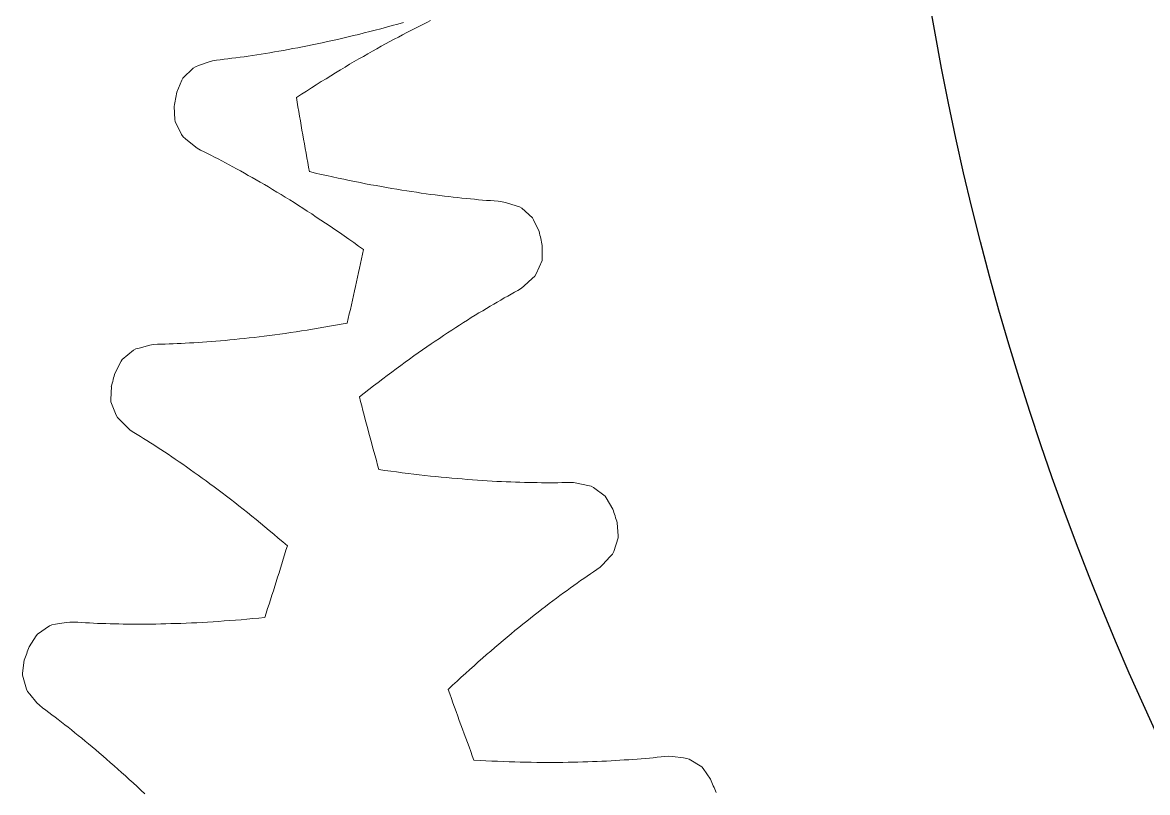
# Model space of a CAD drawing. Header units: millimetres. Extents: x 278858 to 279223, y 218711 to 219074.
# Drawn here: x 278961.88 to 278973.75, y 218856.46 to 218864.59 of the extents above; entities that cross this region are included whole.
import ezdxf

# ---------------------------------------------------------------- set-up
doc = ezdxf.new("R2010")
doc.units = ezdxf.units.MM
doc.header["$LTSCALE"] = 2
doc.layers.add('AM_9', color=251, linetype='Continuous', lineweight=15)

msp = doc.modelspace()

# ---------------------------------------------------------------- linework, layer by layer
msp.add_circle((279001.271, 218869.828), 30.237)
at = {"layer": 'AM_9'}
for p, q in [((278965.717, 218864.537), (278965.777, 218864.554)), ((278965.777, 218864.554), (278965.837, 218864.57)), ((278965.837, 218864.57), (278965.898, 218864.587)), ((278966.1, 218864.567), (278966.058, 218864.546)), ((278966.141, 218864.587), (278966.1, 218864.567)), ((278966.182, 218864.607), (278966.141, 218864.587)), ((278965.256, 218864.422), (278965.312, 218864.435)), ((278965.312, 218864.435), (278965.368, 218864.449)), ((278965.368, 218864.449), (278965.425, 218864.462)), ((278965.425, 218864.462), (278965.482, 218864.477)), ((278965.482, 218864.477), (278965.54, 218864.491)), ((278965.54, 218864.491), (278965.598, 218864.506)), ((278965.598, 218864.506), (278965.657, 218864.522)), ((278965.657, 218864.522), (278965.717, 218864.537)), ((278965.842, 218864.434), (278965.797, 218864.41)), ((278965.886, 218864.457), (278965.842, 218864.434)), ((278965.93, 218864.48), (278965.886, 218864.457)), ((278965.973, 218864.502), (278965.93, 218864.48)), ((278966.016, 218864.524), (278965.973, 218864.502)), ((278966.058, 218864.546), (278966.016, 218864.524)), ((278964.68, 218864.302), (278964.729, 218864.311)), ((278964.729, 218864.311), (278964.78, 218864.321)), ((278964.78, 218864.321), (278964.83, 218864.331)), ((278964.83, 218864.331), (278964.882, 218864.341)), ((278964.882, 218864.341), (278964.934, 218864.351)), ((278964.934, 218864.351), (278964.986, 218864.362)), ((278964.986, 218864.362), (278965.039, 218864.373)), ((278965.039, 218864.373), (278965.093, 218864.385)), ((278965.093, 218864.385), (278965.147, 218864.397)), ((278965.147, 218864.397), (278965.201, 218864.409)), ((278965.201, 218864.409), (278965.256, 218864.422)), ((278965.661, 218864.336), (278965.615, 218864.31)), ((278965.707, 218864.361), (278965.661, 218864.336)), ((278965.752, 218864.386), (278965.707, 218864.361)), ((278965.797, 218864.41), (278965.752, 218864.386)), ((278963.923, 218864.19), (278963.963, 218864.194)), ((278963.963, 218864.194), (278964.003, 218864.199)), ((278964.003, 218864.199), (278964.044, 218864.204)), ((278964.044, 218864.204), (278964.086, 218864.209)), ((278964.086, 218864.209), (278964.128, 218864.215)), ((278964.128, 218864.215), (278964.171, 218864.22)), ((278964.171, 218864.22), (278964.215, 218864.226)), ((278964.215, 218864.226), (278964.258, 218864.233)), ((278964.258, 218864.233), (278964.303, 218864.239)), ((278964.303, 218864.239), (278964.348, 218864.246)), ((278964.348, 218864.246), (278964.394, 218864.253)), ((278964.394, 218864.253), (278964.44, 218864.261)), ((278964.44, 218864.261), (278964.487, 218864.268)), ((278964.487, 218864.268), (278964.534, 218864.276)), ((278964.534, 218864.276), (278964.582, 218864.284)), ((278964.582, 218864.284), (278964.631, 218864.293)), ((278964.631, 218864.293), (278964.68, 218864.302)), ((278965.426, 218864.203), (278965.377, 218864.174)), ((278965.473, 218864.23), (278965.426, 218864.203)), ((278965.521, 218864.258), (278965.473, 218864.23)), ((278965.568, 218864.284), (278965.521, 218864.258)), ((278965.615, 218864.31), (278965.568, 218864.284)), ((278963.567, 218863.998), (278963.677, 218864.105)), ((278963.677, 218864.105), (278963.7, 218864.121)), ((278963.7, 218864.121), (278963.734, 218864.133)), ((278963.734, 218864.133), (278963.845, 218864.173)), ((278963.845, 218864.173), (278963.88, 218864.183)), ((278963.88, 218864.183), (278963.923, 218864.19)), ((278965.23, 218864.087), (278965.18, 218864.057)), ((278965.279, 218864.117), (278965.23, 218864.087)), ((278965.328, 218864.146), (278965.279, 218864.117)), ((278965.377, 218864.174), (278965.328, 218864.146)), ((278963.503, 218863.852), (278963.557, 218863.978)), ((278963.557, 218863.978), (278963.567, 218863.998)), ((278965.028, 218863.963), (278964.976, 218863.93)), ((278965.079, 218863.994), (278965.028, 218863.963)), ((278965.129, 218864.026), (278965.079, 218863.994)), ((278965.18, 218864.057), (278965.129, 218864.026)), ((278964.872, 218863.864), (278964.819, 218863.83)), ((278964.924, 218863.897), (278964.872, 218863.864)), ((278964.976, 218863.93), (278964.924, 218863.897)), ((278964.819, 218863.83), (278964.766, 218863.795)), ((278963.484, 218863.565), (278963.477, 218863.702)), ((278963.486, 218863.543), (278963.484, 218863.565)), ((278963.553, 218863.405), (278963.486, 218863.543)), ((278963.57, 218863.382), (278963.553, 218863.405)), ((278963.597, 218863.359), (278963.57, 218863.382)), ((278963.687, 218863.284), (278963.597, 218863.359)), ((278963.717, 218863.262), (278963.687, 218863.284)), ((278963.755, 218863.241), (278963.717, 218863.262)), ((278963.791, 218863.223), (278963.755, 218863.241)), ((278963.828, 218863.205), (278963.791, 218863.223)), ((278963.864, 218863.186), (278963.828, 218863.205)), ((278963.902, 218863.167), (278963.864, 218863.186)), ((278963.94, 218863.147), (278963.902, 218863.167)), ((278963.978, 218863.127), (278963.94, 218863.147)), ((278964.016, 218863.107), (278963.978, 218863.127)), ((278964.056, 218863.086), (278964.016, 218863.107)), ((278964.095, 218863.064), (278964.056, 218863.086)), ((278964.135, 218863.042), (278964.095, 218863.064)), ((278964.176, 218863.02), (278964.135, 218863.042)), ((278964.217, 218862.997), (278964.176, 218863.02)), ((278964.904, 218863.013), (278964.966, 218862.998)), ((278964.258, 218862.974), (278964.217, 218862.997)), ((278964.3, 218862.95), (278964.258, 218862.974)), ((278964.342, 218862.926), (278964.3, 218862.95)), ((278964.385, 218862.901), (278964.342, 218862.926)), ((278964.428, 218862.876), (278964.385, 218862.901)), ((278964.966, 218862.998), (278965.027, 218862.984)), ((278965.027, 218862.984), (278965.088, 218862.971)), ((278965.088, 218862.971), (278965.148, 218862.957)), ((278965.148, 218862.957), (278965.207, 218862.944)), ((278965.207, 218862.944), (278965.266, 218862.932)), ((278965.266, 218862.932), (278965.324, 218862.92)), ((278965.324, 218862.92), (278965.382, 218862.908)), ((278965.382, 218862.908), (278965.439, 218862.897)), ((278965.439, 218862.897), (278965.496, 218862.886)), ((278964.471, 218862.851), (278964.428, 218862.876)), ((278964.515, 218862.824), (278964.471, 218862.851)), ((278964.559, 218862.798), (278964.515, 218862.824)), ((278964.604, 218862.77), (278964.559, 218862.798)), ((278964.649, 218862.743), (278964.604, 218862.77)), ((278965.496, 218862.886), (278965.552, 218862.875)), ((278965.552, 218862.875), (278965.608, 218862.865)), ((278965.608, 218862.865), (278965.663, 218862.855)), ((278965.663, 218862.855), (278965.718, 218862.845)), ((278965.718, 218862.845), (278965.772, 218862.836)), ((278965.772, 218862.836), (278965.825, 218862.827)), ((278965.825, 218862.827), (278965.878, 218862.819)), ((278965.878, 218862.819), (278965.93, 218862.81)), ((278965.93, 218862.81), (278965.982, 218862.802)), ((278965.982, 218862.802), (278966.033, 218862.795)), ((278966.033, 218862.795), (278966.084, 218862.787)), ((278966.084, 218862.787), (278966.134, 218862.78)), ((278966.134, 218862.78), (278966.183, 218862.773)), ((278966.183, 218862.773), (278966.232, 218862.767)), ((278964.695, 218862.715), (278964.649, 218862.743)), ((278964.741, 218862.686), (278964.695, 218862.715)), ((278964.787, 218862.657), (278964.741, 218862.686)), ((278964.834, 218862.627), (278964.787, 218862.657)), ((278966.232, 218862.767), (278966.28, 218862.761)), ((278966.28, 218862.761), (278966.328, 218862.755)), ((278966.328, 218862.755), (278966.375, 218862.749)), ((278966.375, 218862.749), (278966.421, 218862.744)), ((278966.421, 218862.744), (278966.467, 218862.739)), ((278966.467, 218862.739), (278966.513, 218862.734)), ((278966.513, 218862.734), (278966.558, 218862.729)), ((278966.558, 218862.729), (278966.602, 218862.725)), ((278966.602, 218862.725), (278966.645, 218862.721)), ((278966.645, 218862.721), (278966.688, 218862.717)), ((278966.688, 218862.717), (278966.731, 218862.713)), ((278966.731, 218862.713), (278966.773, 218862.71)), ((278966.773, 218862.71), (278966.814, 218862.707)), ((278966.814, 218862.707), (278966.854, 218862.704)), ((278966.854, 218862.704), (278966.894, 218862.701)), ((278966.894, 218862.701), (278966.938, 218862.696)), ((278966.938, 218862.696), (278966.974, 218862.687)), ((278966.974, 218862.687), (278967.086, 218862.652)), ((278967.086, 218862.652), (278967.12, 218862.641)), ((278964.881, 218862.597), (278964.834, 218862.627)), ((278964.928, 218862.566), (278964.881, 218862.597)), ((278964.976, 218862.534), (278964.928, 218862.566)), ((278965.024, 218862.502), (278964.976, 218862.534)), ((278967.12, 218862.641), (278967.144, 218862.627)), ((278967.144, 218862.627), (278967.259, 218862.524)), ((278965.073, 218862.47), (278965.024, 218862.502)), ((278965.122, 218862.437), (278965.073, 218862.47)), ((278965.171, 218862.403), (278965.122, 218862.437)), ((278967.259, 218862.524), (278967.27, 218862.505)), ((278967.27, 218862.505), (278967.328, 218862.382)), ((278965.221, 218862.369), (278965.171, 218862.403)), ((278965.271, 218862.335), (278965.221, 218862.369)), ((278965.321, 218862.299), (278965.271, 218862.335)), ((278965.372, 218862.264), (278965.321, 218862.299)), ((278965.423, 218862.227), (278965.372, 218862.264)), ((278965.474, 218862.19), (278965.423, 218862.227)), ((278967.361, 218862.233), (278967.36, 218862.096)), ((278967.359, 218862.074), (278967.298, 218861.933)), ((278967.36, 218862.096), (278967.359, 218862.074)), ((278967.256, 218861.885), (278967.169, 218861.806)), ((278967.282, 218861.909), (278967.256, 218861.885)), ((278967.298, 218861.933), (278967.282, 218861.909)), ((278966.996, 218861.7), (278966.96, 218861.68)), ((278967.032, 218861.721), (278966.996, 218861.7)), ((278967.068, 218861.741), (278967.032, 218861.721)), ((278967.103, 218861.76), (278967.068, 218861.741)), ((278967.141, 218861.783), (278967.103, 218861.76)), ((278967.169, 218861.806), (278967.141, 218861.783)), ((278966.81, 218861.592), (278966.771, 218861.569)), ((278966.848, 218861.615), (278966.81, 218861.592)), ((278966.886, 218861.637), (278966.848, 218861.615)), ((278966.923, 218861.658), (278966.886, 218861.637)), ((278966.96, 218861.68), (278966.923, 218861.658)), ((278966.612, 218861.472), (278966.572, 218861.446)), ((278966.653, 218861.497), (278966.612, 218861.472)), ((278966.692, 218861.521), (278966.653, 218861.497)), ((278966.732, 218861.545), (278966.692, 218861.521)), ((278966.771, 218861.569), (278966.732, 218861.545)), ((278964.878, 218861.341), (278964.937, 218861.35)), ((278964.937, 218861.35), (278964.996, 218861.36)), ((278964.996, 218861.36), (278965.056, 218861.37)), ((278965.056, 218861.37), (278965.117, 218861.381)), ((278965.117, 218861.381), (278965.178, 218861.392)), ((278965.178, 218861.392), (278965.24, 218861.403)), ((278965.24, 218861.403), (278965.302, 218861.415)), ((278966.447, 218861.367), (278966.405, 218861.339)), ((278966.489, 218861.394), (278966.447, 218861.367)), ((278966.53, 218861.42), (278966.489, 218861.394)), ((278966.572, 218861.446), (278966.53, 218861.42)), ((278963.868, 218861.22), (278963.916, 218861.224)), ((278963.916, 218861.224), (278963.965, 218861.228)), ((278963.965, 218861.228), (278964.014, 218861.232)), ((278964.014, 218861.232), (278964.063, 218861.237)), ((278964.063, 218861.237), (278964.114, 218861.242)), ((278964.114, 218861.242), (278964.165, 218861.247)), ((278964.165, 218861.247), (278964.216, 218861.252)), ((278964.216, 218861.252), (278964.268, 218861.258)), ((278964.268, 218861.258), (278964.321, 218861.264)), ((278964.321, 218861.264), (278964.374, 218861.27)), ((278964.374, 218861.27), (278964.427, 218861.277)), ((278964.427, 218861.277), (278964.482, 218861.284)), ((278964.482, 218861.284), (278964.537, 218861.291)), ((278964.537, 218861.291), (278964.592, 218861.298)), ((278964.592, 218861.298), (278964.648, 218861.306)), ((278964.648, 218861.306), (278964.705, 218861.314)), ((278964.705, 218861.314), (278964.762, 218861.323)), ((278964.762, 218861.323), (278964.82, 218861.332)), ((278964.82, 218861.332), (278964.878, 218861.341)), ((278966.275, 218861.253), (278966.231, 218861.224)), ((278966.319, 218861.282), (278966.275, 218861.253)), ((278966.362, 218861.311), (278966.319, 218861.282)), ((278966.405, 218861.339), (278966.362, 218861.311)), ((278962.928, 218861.031), (278963.047, 218861.128)), ((278963.047, 218861.128), (278963.072, 218861.142)), ((278963.072, 218861.142), (278963.107, 218861.151)), ((278963.107, 218861.151), (278963.22, 218861.181)), ((278963.22, 218861.181), (278963.256, 218861.188)), ((278963.256, 218861.188), (278963.3, 218861.191)), ((278963.3, 218861.191), (278963.34, 218861.192)), ((278963.34, 218861.192), (278963.381, 218861.193)), ((278963.381, 218861.193), (278963.422, 218861.195)), ((278963.422, 218861.195), (278963.464, 218861.196)), ((278963.464, 218861.196), (278963.506, 218861.198)), ((278963.506, 218861.198), (278963.55, 218861.2)), ((278963.55, 218861.2), (278963.593, 218861.202)), ((278963.593, 218861.202), (278963.638, 218861.205)), ((278963.638, 218861.205), (278963.683, 218861.207)), ((278963.683, 218861.207), (278963.728, 218861.21)), ((278963.728, 218861.21), (278963.774, 218861.213)), ((278963.774, 218861.213), (278963.821, 218861.217)), ((278963.821, 218861.217), (278963.868, 218861.22)), ((278966.098, 218861.132), (278966.052, 218861.1)), ((278966.143, 218861.163), (278966.098, 218861.132)), ((278966.187, 218861.194), (278966.143, 218861.163)), ((278966.231, 218861.224), (278966.187, 218861.194)), ((278962.852, 218860.891), (278962.916, 218861.012)), ((278962.916, 218861.012), (278962.928, 218861.031)), ((278965.914, 218861.001), (278965.867, 218860.967)), ((278965.96, 218861.035), (278965.914, 218861.001)), ((278966.007, 218861.068), (278965.96, 218861.035)), ((278966.052, 218861.1), (278966.007, 218861.068)), ((278965.773, 218860.898), (278965.725, 218860.862)), ((278965.82, 218860.933), (278965.773, 218860.898)), ((278965.867, 218860.967), (278965.82, 218860.933)), ((278965.579, 218860.752), (278965.53, 218860.714)), ((278965.628, 218860.789), (278965.579, 218860.752)), ((278965.677, 218860.826), (278965.628, 218860.789)), ((278965.725, 218860.862), (278965.677, 218860.826)), ((278962.808, 218860.608), (278962.813, 218860.744)), ((278965.481, 218860.675), (278965.431, 218860.636)), ((278965.53, 218860.714), (278965.481, 218860.675)), ((278962.808, 218860.585), (278962.808, 218860.608)), ((278962.863, 218860.442), (278962.808, 218860.585)), ((278962.877, 218860.418), (278962.863, 218860.442)), ((278962.903, 218860.392), (278962.877, 218860.418)), ((278962.986, 218860.309), (278962.903, 218860.392)), ((278963.013, 218860.285), (278962.986, 218860.309)), ((278963.05, 218860.26), (278963.013, 218860.285)), ((278963.084, 218860.24), (278963.05, 218860.26)), ((278963.119, 218860.218), (278963.084, 218860.24)), ((278963.154, 218860.196), (278963.119, 218860.218)), ((278963.189, 218860.174), (278963.154, 218860.196)), ((278963.225, 218860.151), (278963.189, 218860.174)), ((278963.262, 218860.128), (278963.225, 218860.151)), ((278963.298, 218860.104), (278963.262, 218860.128)), ((278963.336, 218860.08), (278963.298, 218860.104)), ((278963.373, 218860.055), (278963.336, 218860.08)), ((278963.411, 218860.03), (278963.373, 218860.055)), ((278963.45, 218860.004), (278963.411, 218860.03)), ((278963.488, 218859.978), (278963.45, 218860.004)), ((278963.527, 218859.951), (278963.488, 218859.978)), ((278963.567, 218859.924), (278963.527, 218859.951)), ((278963.607, 218859.896), (278963.567, 218859.924)), ((278963.647, 218859.867), (278963.607, 218859.896)), ((278963.688, 218859.839), (278963.647, 218859.867)), ((278963.729, 218859.809), (278963.688, 218859.839)), ((278963.77, 218859.779), (278963.729, 218859.809)), ((278965.637, 218859.869), (278965.699, 218859.86)), ((278965.699, 218859.86), (278965.761, 218859.851)), ((278965.761, 218859.851), (278965.823, 218859.843)), ((278965.823, 218859.843), (278965.884, 218859.835)), ((278965.884, 218859.835), (278965.944, 218859.828)), ((278965.944, 218859.828), (278966.004, 218859.82)), ((278966.004, 218859.82), (278966.063, 218859.813)), ((278966.063, 218859.813), (278966.122, 218859.807)), ((278966.122, 218859.807), (278966.18, 218859.8)), ((278966.18, 218859.8), (278966.237, 218859.794)), ((278963.812, 218859.749), (278963.77, 218859.779)), ((278963.854, 218859.718), (278963.812, 218859.749)), ((278963.897, 218859.686), (278963.854, 218859.718)), ((278963.94, 218859.654), (278963.897, 218859.686)), ((278966.237, 218859.794), (278966.294, 218859.789)), ((278966.294, 218859.789), (278966.351, 218859.783)), ((278966.351, 218859.783), (278966.406, 218859.778)), ((278966.406, 218859.778), (278966.462, 218859.773)), ((278966.462, 218859.773), (278966.516, 218859.769)), ((278966.516, 218859.769), (278966.57, 218859.764)), ((278966.57, 218859.764), (278966.624, 218859.76)), ((278966.624, 218859.76), (278966.676, 218859.757)), ((278966.676, 218859.757), (278966.729, 218859.753)), ((278966.729, 218859.753), (278966.78, 218859.75)), ((278966.78, 218859.75), (278966.831, 218859.747)), ((278966.831, 218859.747), (278966.882, 218859.744)), ((278966.882, 218859.744), (278966.931, 218859.742)), ((278966.931, 218859.742), (278966.981, 218859.74)), ((278966.981, 218859.74), (278967.029, 218859.738)), ((278967.029, 218859.738), (278967.077, 218859.736)), ((278967.077, 218859.736), (278967.125, 218859.735)), ((278967.125, 218859.735), (278967.172, 218859.733)), ((278967.172, 218859.733), (278967.218, 218859.732)), ((278967.218, 218859.732), (278967.263, 218859.731)), ((278967.263, 218859.731), (278967.308, 218859.731)), ((278967.308, 218859.731), (278967.353, 218859.73)), ((278967.353, 218859.73), (278967.397, 218859.73)), ((278967.397, 218859.73), (278967.44, 218859.73)), ((278967.44, 218859.73), (278967.482, 218859.73)), ((278967.482, 218859.73), (278967.524, 218859.73)), ((278967.524, 218859.73), (278967.566, 218859.731)), ((278967.566, 218859.731), (278967.606, 218859.731)), ((278967.606, 218859.731), (278967.647, 218859.732)), ((278967.647, 218859.732), (278967.69, 218859.731)), ((278967.69, 218859.731), (278967.726, 218859.725)), ((278967.726, 218859.725), (278967.841, 218859.7)), ((278967.841, 218859.7), (278967.877, 218859.692)), ((278967.877, 218859.692), (278967.901, 218859.68)), ((278963.983, 218859.622), (278963.94, 218859.654)), ((278964.027, 218859.588), (278963.983, 218859.622)), ((278964.071, 218859.555), (278964.027, 218859.588)), ((278967.901, 218859.68), (278968.025, 218859.588)), ((278968.025, 218859.588), (278968.037, 218859.57)), ((278968.037, 218859.57), (278968.107, 218859.452)), ((278964.115, 218859.52), (278964.071, 218859.555)), ((278964.159, 218859.486), (278964.115, 218859.52)), ((278964.204, 218859.45), (278964.159, 218859.486)), ((278964.25, 218859.414), (278964.204, 218859.45)), ((278964.295, 218859.378), (278964.25, 218859.414)), ((278964.341, 218859.341), (278964.295, 218859.378)), ((278964.387, 218859.303), (278964.341, 218859.341)), ((278964.434, 218859.265), (278964.387, 218859.303)), ((278964.48, 218859.226), (278964.434, 218859.265)), ((278964.528, 218859.186), (278964.48, 218859.226)), ((278968.152, 218859.306), (278968.163, 218859.17)), ((278964.575, 218859.146), (278964.528, 218859.186)), ((278964.623, 218859.105), (278964.575, 218859.146)), ((278964.671, 218859.064), (278964.623, 218859.105)), ((278968.163, 218859.148), (278968.115, 218859.002)), ((278968.163, 218859.17), (278968.163, 218859.148)), ((278968.102, 218858.977), (278968.078, 218858.95)), ((278968.115, 218859.002), (278968.102, 218858.977)), ((278967.998, 218858.864), (278967.972, 218858.839)), ((278968.078, 218858.95), (278967.998, 218858.864)), ((278967.835, 218858.744), (278967.801, 218858.72)), ((278967.869, 218858.767), (278967.835, 218858.744)), ((278967.903, 218858.79), (278967.869, 218858.767)), ((278967.936, 218858.813), (278967.903, 218858.79)), ((278967.972, 218858.839), (278967.936, 218858.813)), ((278967.659, 218858.62), (278967.622, 218858.593)), ((278967.695, 218858.646), (278967.659, 218858.62)), ((278967.73, 218858.671), (278967.695, 218858.646)), ((278967.766, 218858.696), (278967.73, 218858.671)), ((278967.801, 218858.72), (278967.766, 218858.696)), ((278967.51, 218858.511), (278967.472, 218858.483)), ((278967.548, 218858.539), (278967.51, 218858.511)), ((278967.585, 218858.567), (278967.548, 218858.539)), ((278967.622, 218858.593), (278967.585, 218858.567)), ((278967.356, 218858.394), (278967.317, 218858.364)), ((278967.395, 218858.424), (278967.356, 218858.394)), ((278967.434, 218858.454), (278967.395, 218858.424)), ((278967.472, 218858.483), (278967.434, 218858.454)), ((278962.337, 218858.255), (278962.374, 218858.259)), ((278962.374, 218858.259), (278962.417, 218858.258)), ((278962.417, 218858.258), (278962.458, 218858.256)), ((278962.458, 218858.256), (278962.498, 218858.253)), ((278963.771, 218858.255), (278963.828, 218858.259)), ((278963.828, 218858.259), (278963.886, 218858.262)), ((278963.886, 218858.262), (278963.944, 218858.266)), ((278963.944, 218858.266), (278964.003, 218858.27)), ((278964.003, 218858.27), (278964.062, 218858.274)), ((278964.062, 218858.274), (278964.122, 218858.279)), ((278964.122, 218858.279), (278964.183, 218858.284)), ((278964.183, 218858.284), (278964.244, 218858.289)), ((278964.244, 218858.289), (278964.306, 218858.295)), ((278964.306, 218858.295), (278964.368, 218858.3)), ((278964.368, 218858.3), (278964.431, 218858.307)), ((278967.197, 218858.269), (278967.156, 218858.236)), ((278967.237, 218858.301), (278967.197, 218858.269)), ((278967.277, 218858.333), (278967.237, 218858.301)), ((278967.317, 218858.364), (278967.277, 218858.333)), ((278962.033, 218858.131), (278962.16, 218858.218)), ((278962.16, 218858.218), (278962.186, 218858.229)), ((278962.186, 218858.229), (278962.222, 218858.235)), ((278962.222, 218858.235), (278962.337, 218858.255)), ((278962.498, 218858.253), (278962.54, 218858.251)), ((278962.54, 218858.251), (278962.581, 218858.249)), ((278962.581, 218858.249), (278962.624, 218858.247)), ((278962.624, 218858.247), (278962.667, 218858.245)), ((278962.667, 218858.245), (278962.711, 218858.244)), ((278962.711, 218858.244), (278962.755, 218858.242)), ((278962.755, 218858.242), (278962.8, 218858.241)), ((278962.8, 218858.241), (278962.846, 218858.24)), ((278962.846, 218858.24), (278962.892, 218858.239)), ((278962.892, 218858.239), (278962.939, 218858.238)), ((278962.939, 218858.238), (278962.986, 218858.237)), ((278962.986, 218858.237), (278963.034, 218858.237)), ((278963.034, 218858.237), (278963.083, 218858.237)), ((278963.083, 218858.237), (278963.132, 218858.237)), ((278963.132, 218858.237), (278963.182, 218858.237)), ((278963.182, 218858.237), (278963.233, 218858.238)), ((278963.233, 218858.238), (278963.284, 218858.238)), ((278963.284, 218858.238), (278963.336, 218858.239)), ((278963.336, 218858.239), (278963.388, 218858.24)), ((278963.388, 218858.24), (278963.441, 218858.242)), ((278963.441, 218858.242), (278963.494, 218858.243)), ((278963.494, 218858.243), (278963.548, 218858.245)), ((278963.548, 218858.245), (278963.603, 218858.247)), ((278963.603, 218858.247), (278963.658, 218858.25)), ((278963.658, 218858.25), (278963.714, 218858.252)), ((278963.714, 218858.252), (278963.771, 218858.255)), ((278967.073, 218858.169), (278967.031, 218858.134)), ((278967.115, 218858.203), (278967.073, 218858.169)), ((278967.156, 218858.236), (278967.115, 218858.203)), ((278961.945, 218857.999), (278962.02, 218858.113)), ((278962.02, 218858.113), (278962.033, 218858.131)), ((278966.904, 218858.027), (278966.861, 218857.991)), ((278966.947, 218858.064), (278966.904, 218858.027)), ((278966.989, 218858.099), (278966.947, 218858.064)), ((278967.031, 218858.134), (278966.989, 218858.099)), ((278966.774, 218857.915), (278966.73, 218857.877)), ((278966.818, 218857.953), (278966.774, 218857.915)), ((278966.861, 218857.991), (278966.818, 218857.953)), ((278961.876, 218857.72), (278961.893, 218857.855)), ((278966.642, 218857.798), (278966.597, 218857.758)), ((278966.686, 218857.838), (278966.642, 218857.798)), ((278966.73, 218857.877), (278966.686, 218857.838)), ((278961.875, 218857.697), (278961.876, 218857.72)), ((278961.917, 218857.55), (278961.875, 218857.697)), ((278966.506, 218857.676), (278966.461, 218857.634)), ((278966.552, 218857.717), (278966.506, 218857.676)), ((278966.597, 218857.758), (278966.552, 218857.717)), ((278961.929, 218857.525), (278961.917, 218857.55)), ((278966.415, 218857.591), (278966.369, 218857.548)), ((278966.461, 218857.634), (278966.415, 218857.591)), ((278961.952, 218857.496), (278961.929, 218857.525)), ((278962.028, 218857.407), (278961.952, 218857.496)), ((278962.053, 218857.381), (278962.028, 218857.407)), ((278962.087, 218857.353), (278962.053, 218857.381)), ((278962.12, 218857.329), (278962.087, 218857.353)), ((278962.152, 218857.305), (278962.12, 218857.329)), ((278962.185, 218857.28), (278962.152, 218857.305)), ((278962.219, 218857.254), (278962.185, 218857.28)), ((278962.253, 218857.229), (278962.219, 218857.254)), ((278962.287, 218857.202), (278962.253, 218857.229)), ((278962.321, 218857.175), (278962.287, 218857.202)), ((278962.356, 218857.148), (278962.321, 218857.175)), ((278962.392, 218857.12), (278962.356, 218857.148)), ((278962.427, 218857.091), (278962.392, 218857.12)), ((278962.463, 218857.062), (278962.427, 218857.091)), ((278962.5, 218857.033), (278962.463, 218857.062)), ((278962.536, 218857.003), (278962.5, 218857.033)), ((278962.573, 218856.972), (278962.536, 218857.003)), ((278962.611, 218856.941), (278962.573, 218856.972)), ((278962.648, 218856.909), (278962.611, 218856.941)), ((278962.686, 218856.877), (278962.648, 218856.909)), ((278962.725, 218856.844), (278962.686, 218856.877)), ((278962.763, 218856.811), (278962.725, 218856.844)), ((278968.533, 218856.827), (278968.574, 218856.831)), ((278968.574, 218856.831), (278968.615, 218856.835)), ((278968.615, 218856.835), (278968.654, 218856.84)), ((278968.654, 218856.84), (278968.698, 218856.842)), ((278968.698, 218856.842), (278968.735, 218856.84)), ((278968.735, 218856.84), (278968.851, 218856.825)), ((278962.802, 218856.777), (278962.763, 218856.811)), ((278962.842, 218856.742), (278962.802, 218856.777)), ((278962.881, 218856.707), (278962.842, 218856.742)), ((278966.64, 218856.801), (278966.704, 218856.798)), ((278966.704, 218856.798), (278966.766, 218856.794)), ((278966.766, 218856.794), (278966.828, 218856.792)), ((278966.828, 218856.792), (278966.889, 218856.789)), ((278966.889, 218856.789), (278966.95, 218856.787)), ((278966.95, 218856.787), (278967.011, 218856.785)), ((278967.011, 218856.785), (278967.07, 218856.783)), ((278967.07, 218856.783), (278967.129, 218856.781)), ((278967.129, 218856.781), (278967.187, 218856.78)), ((278967.187, 218856.78), (278967.245, 218856.779)), ((278967.245, 218856.779), (278967.302, 218856.778)), ((278967.302, 218856.778), (278967.359, 218856.778)), ((278967.359, 218856.778), (278967.415, 218856.778)), ((278967.415, 218856.778), (278967.47, 218856.778)), ((278967.47, 218856.778), (278967.525, 218856.778)), ((278967.525, 218856.778), (278967.579, 218856.778)), ((278967.579, 218856.778), (278967.633, 218856.779)), ((278967.633, 218856.779), (278967.686, 218856.78)), ((278967.686, 218856.78), (278967.738, 218856.781)), ((278967.738, 218856.781), (278967.79, 218856.782)), ((278967.79, 218856.782), (278967.841, 218856.784)), ((278967.841, 218856.784), (278967.891, 218856.786)), ((278967.891, 218856.786), (278967.941, 218856.788)), ((278967.941, 218856.788), (278967.99, 218856.79)), ((278967.99, 218856.79), (278968.039, 218856.792)), ((278968.039, 218856.792), (278968.087, 218856.794)), ((278968.087, 218856.794), (278968.134, 218856.797)), ((278968.134, 218856.797), (278968.181, 218856.8)), ((278968.181, 218856.8), (278968.227, 218856.803)), ((278968.227, 218856.803), (278968.273, 218856.806)), ((278968.273, 218856.806), (278968.318, 218856.809)), ((278968.318, 218856.809), (278968.362, 218856.812)), ((278968.362, 218856.812), (278968.406, 218856.816)), ((278968.406, 218856.816), (278968.449, 218856.82)), ((278968.449, 218856.82), (278968.491, 218856.823)), ((278968.491, 218856.823), (278968.533, 218856.827)), ((278968.851, 218856.825), (278968.887, 218856.82)), ((278968.887, 218856.82), (278968.913, 218856.81)), ((278968.913, 218856.81), (278969.044, 218856.729)), ((278969.044, 218856.729), (278969.058, 218856.712)), ((278969.058, 218856.712), (278969.137, 218856.601)), ((278962.921, 218856.671), (278962.881, 218856.707)), ((278962.961, 218856.635), (278962.921, 218856.671)), ((278963.002, 218856.598), (278962.961, 218856.635)), ((278963.043, 218856.561), (278963.002, 218856.598)), ((278963.084, 218856.523), (278963.043, 218856.561)), ((278963.125, 218856.484), (278963.084, 218856.523)), ((278963.167, 218856.445), (278963.125, 218856.484))]:
    msp.add_line(p, q, dxfattribs=at)
for centre, radius, start, end in [((278929.271, 218869.828), 34.75, 349.846, 350.0972), ((279001.271, 218869.828), 37, 189.3849, 190.6151), ((279001.271, 218869.828), 34.75, 192.3744, 192.6256), ((278929.271, 218869.828), 37, 346.8564, 348.0867), ((278929.271, 218869.828), 34.75, 344.846, 345.0972), ((279001.271, 218869.828), 37, 194.3849, 195.6151), ((279001.271, 218869.828), 34.75, 197.3744, 197.6256), ((278929.271, 218869.828), 37, 341.8564, 343.0867), ((278929.271, 218869.828), 34.75, 339.846, 340.0972), ((279001.271, 218869.828), 37, 199.3849, 200.6151), ((279001.271, 218869.828), 34.75, 202.3744, 202.6256)]:
    msp.add_arc(centre, radius, start, end, dxfattribs=at)

doc.saveas('drawing.dxf')
